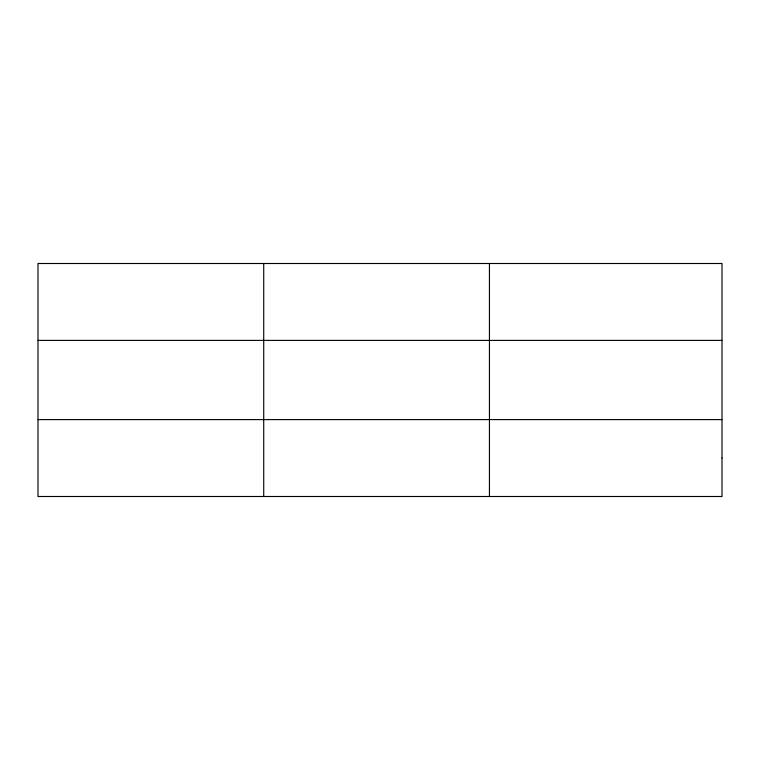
<?xml version="1.0" encoding="UTF-8"?>
<svg xmlns="http://www.w3.org/2000/svg" width="760" height="760" viewBox="0 0 760 760"><rect width="100%" height="100%" fill="white"/><g stroke="black" fill="none" stroke-linecap="round" stroke-linejoin="round"><path stroke-width="1.14" d="M263.72 263.501L263.72 496.498M489.44 263.501L489.44 496.498M38 340.394L722 340.394M38 419.606L722 419.606M722 458.052L722 496.498L38 496.498L38 263.501L722 263.501L722 458.052"/></g></svg>
